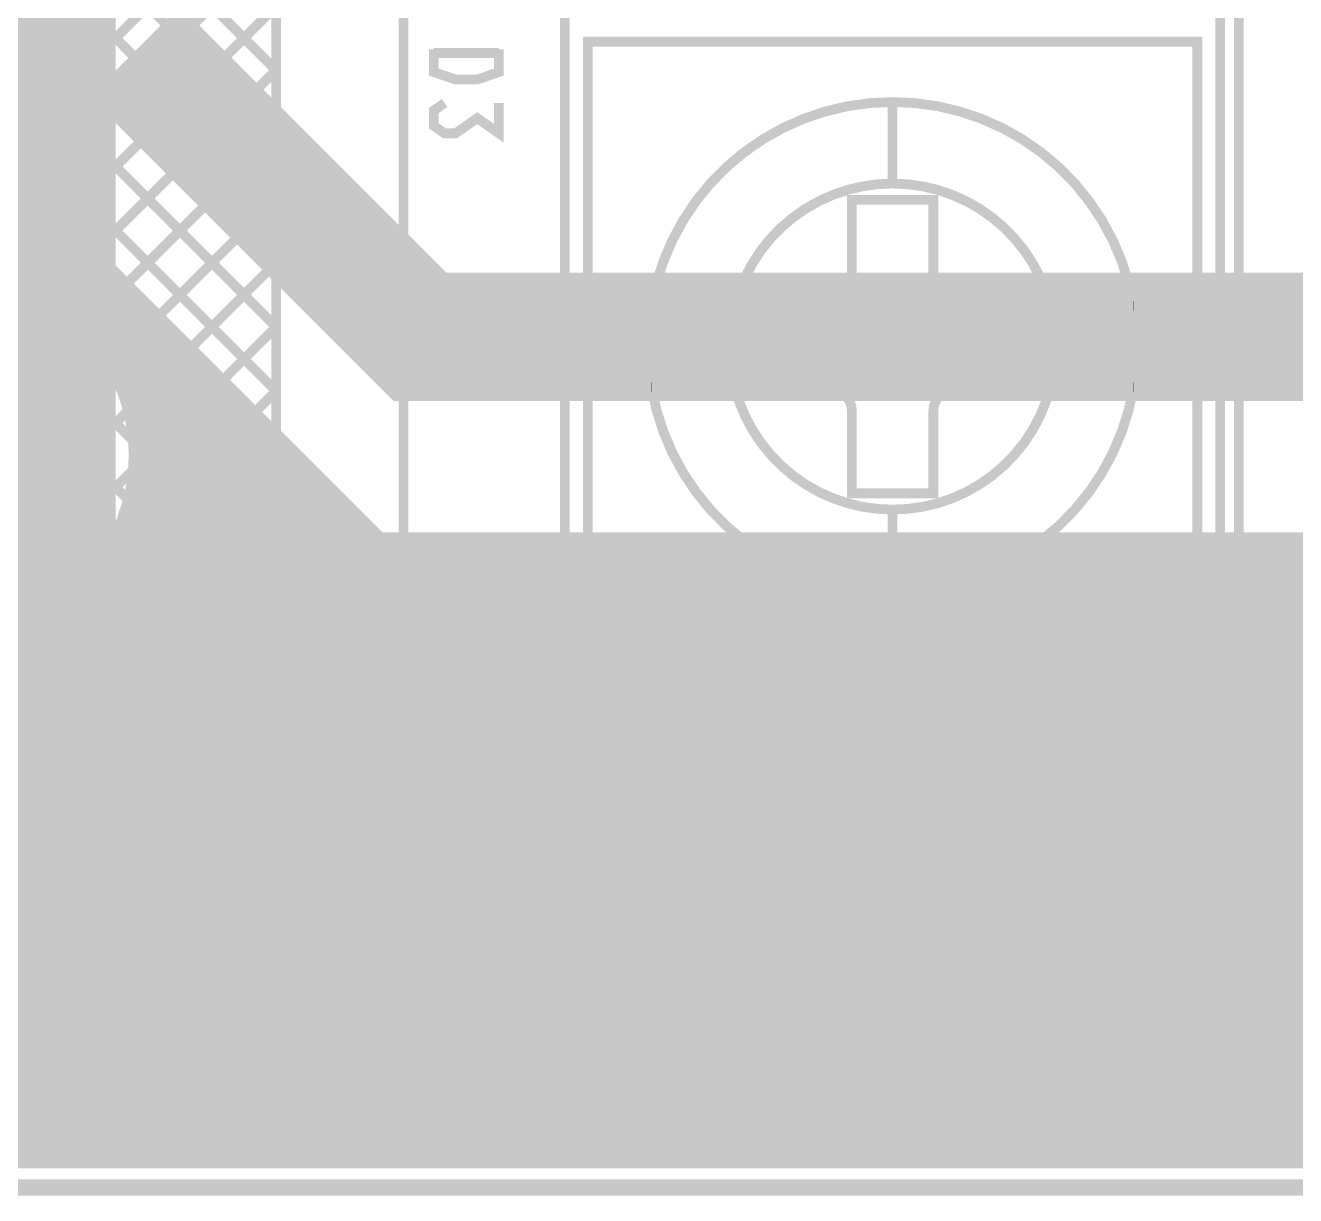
# Model space of a CAD drawing. Extents: x -20 to 155, y -92 to 168.
# Drawn here: x 19.51 to 39.3, y -5.13 to 13.11 of the extents above; entities that cross this region are included whole.
import ezdxf

# ---------------------------------------------------------------- set-up
doc = ezdxf.new("R2010")
doc.units = 0
doc.header["$MEASUREMENT"] = 0
doc.layers.get('0').update_dxf_attribs({"linetype": 'CONTINUOUS'})
for name, color, linetype in [('25-334-1_BOT', 7, 'CONTINUOUS'), ('25-334-1_DRD', 7, 'CONTINUOUS'), ('25-334-1_DRL', 2, 'CONTINUOUS'), ('25-334-1_IN1', 4, 'CONTINUOUS'), ('25-334-1_IN2', 3, 'CONTINUOUS'), ('25-334-1_SMB', 5, 'CONTINUOUS'), ('25-334-1_SMT', 10, 'CONTINUOUS'), ('25-334-1_SSB', 12, 'CONTINUOUS'), ('25-334-1_SST', 11, 'CONTINUOUS'), ('25-334-1_TOP', 13, 'CONTINUOUS'), ('THRUHOLE_TAP', 7, 'CONTINUOUS')]:
    doc.layers.add(name, color=color, linetype=linetype)

# ---------------------------------------------------------------- blocks, each defined once
blk = doc.blocks.new('ROUND_2')
at = {"const_width": 2.49936}
blk.add_lwpolyline([(-1.24968, 0, 1), (1.24968, 0, 1)], format="xyb", close=True, dxfattribs=at)
blk = doc.blocks.new('ROUND_15')
at = {"const_width": 3.50012}
blk.add_lwpolyline([(-1.75006, 0, 1), (1.75006, 0, 1)], format="xyb", close=True, dxfattribs=at)
blk = doc.blocks.new('ROUND_33')
at = {"const_width": 0.7493}
blk.add_lwpolyline([(-0.37465, 0, 1), (0.37465, 0, 1)], format="xyb", close=True, dxfattribs=at)
blk = doc.blocks.new('ROUND_32')
at = {"const_width": 0.35052}
blk.add_lwpolyline([(-0.17526, 0, 1), (0.17526, 0, 1)], format="xyb", close=True, dxfattribs=at)
blk = doc.blocks.new('ROUND_74')
at = {"const_width": 1.35001}
blk.add_lwpolyline([(-0.675004, 0, 1), (0.675004, 0, 1)], format="xyb", close=True, dxfattribs=at)
blk = doc.blocks.new('ROUND_77')
at = {"const_width": 2.00025}
blk.add_lwpolyline([(-1.000124, 0, 1), (1.000124, 0, 1)], format="xyb", close=True, dxfattribs=at)

msp = doc.modelspace()

# ---------------------------------------------------------------- linework, layer by layer
at = {"layer": '25-334-1_BOT', "const_width": 0.254}
for points in [[(134.747, 17.526), (70.104, 17.526), (69.088, 16.51), (69.088, 5.08), (23.749, 5.08)], [(12.065, 16.764), (23.749, 5.08)], [(19.3802, 9.4488), (19.3802, 9.07034)], [(19.4564, 9.3726), (-3.937, 9.3726)], [(19.6088, 9.2202), (19.6088, 8.97382)], [(19.685, 9.144), (19.14398, 9.144)], [(19.8374, 8.9916), (19.8374, 8.85698)], [(19.9136, 8.9154), (19.73072, 8.9154)], [(20.066, 8.763), (20.066, 8.70712)], [(20.1422, 8.6868), (20.09394, 8.6868)], [(20.7518, 8.0772), (20.7518, 8.00608)], [(20.828, 8.001), (20.75434, 8.001)], [(20.9804, 7.8486), (20.9804, 7.60222)], [(21.0566, 7.7724), (20.89404, 7.7724)], [(21.209, 7.62), (21.209, 6.858)], [(21.2852, 7.5438), (21.00834, 7.5438)], [(21.5138, 7.3152), (21.0947, 7.3152)], [(21.4376, 7.3914), (21.4376, -4.572)], [(21.7424, 7.0866), (21.16328, 7.0866)], [(21.6662, 7.1628), (21.6662, -4.572)], [(21.971, 6.858), (21.209, 6.858)], [(21.8948, 6.9342), (21.8948, -4.572)], [(22.1996, 6.6294), (21.2344, 6.6294)], [(22.1234, 6.7056), (22.1234, -4.572)], [(22.352, 6.477), (22.352, -4.572)], [(22.4282, 6.4008), (21.24456, 6.4008)], [(22.5806, 6.2484), (22.5806, -4.572)], [(22.6568, 6.1722), (21.2344, 6.1722)], [(22.8092, 6.0198), (22.8092, -4.572)], [(22.8854, 5.9436), (21.20646, 5.9436)], [(21.209, 5.96138), (21.209, -4.572)], [(23.114, 5.715), (21.1582, 5.715)], [(23.0378, 5.7912), (23.0378, -4.572)], [(23.3426, 5.4864), (21.08962, 5.4864)], [(23.2664, 5.5626), (23.2664, -4.572)], [(20.9804, 5.21716), (20.9804, -4.572)], [(23.5712, 5.2578), (20.99818, 5.2578)], [(23.495, 5.334), (23.495, -4.572)], [(100.28174, 5.0292), (20.88388, 5.0292)], [(23.7236, 5.1054), (23.7236, -4.572)], [(23.9522, 5.08), (23.9522, -4.572)], [(24.1808, 5.08), (24.1808, -4.572)], [(24.4094, 5.08), (24.4094, -4.572)], [(24.638, 5.08), (24.638, -4.572)], [(24.8666, 5.08), (24.8666, -4.572)], [(25.0952, 5.08), (25.0952, -4.572)], [(25.3238, 5.08), (25.3238, -4.572)], [(25.5524, 5.08), (25.5524, -4.572)], [(25.781, 5.08), (25.781, -4.572)], [(26.0096, 5.08), (26.0096, -4.572)], [(26.2382, 5.08), (26.2382, -4.572)], [(26.4668, 5.08), (26.4668, -4.572)], [(26.6954, 5.08), (26.6954, -4.572)], [(26.924, 5.08), (26.924, -4.572)], [(27.1526, 5.08), (27.1526, -4.572)], [(27.3812, 5.08), (27.3812, -4.572)], [(27.6098, 5.08), (27.6098, -4.572)], [(27.8384, 5.08), (27.8384, -4.572)], [(28.067, 5.08), (28.067, -4.572)], [(28.2956, 5.08), (28.2956, -4.572)], [(28.5242, 5.08), (28.5242, -4.572)], [(28.7528, 5.08), (28.7528, -4.572)], [(28.9814, 5.08), (28.9814, -4.572)], [(29.21, 5.08), (29.21, -4.572)], [(29.4386, 5.08), (29.4386, -4.572)], [(29.6672, 5.08), (29.6672, -4.572)], [(29.8958, 5.08), (29.8958, -4.572)], [(30.1244, 5.08), (30.1244, -4.572)], [(30.353, 5.08), (30.353, -4.572)], [(30.5816, 5.08), (30.5816, -4.572)], [(30.8102, 5.08), (30.8102, -4.572)], [(31.0388, 5.08), (31.0388, -4.572)], [(31.2674, 5.08), (31.2674, -4.572)], [(31.496, 5.08), (31.496, -4.572)], [(31.7246, 5.08), (31.7246, -4.572)], [(31.9532, 5.08), (31.9532, -4.572)], [(32.1818, 5.08), (32.1818, -4.572)], [(32.4104, 5.08), (32.4104, -4.572)], [(32.639, 5.08), (32.639, -4.572)], [(32.8676, 5.08), (32.8676, -4.572)], [(33.0962, 5.08), (33.0962, -4.572)], [(33.3248, 5.08), (33.3248, -4.572)], [(33.5534, 5.08), (33.5534, -4.572)], [(33.782, 5.08), (33.782, -4.572)], [(34.0106, 5.08), (34.0106, -4.572)], [(34.2392, 5.08), (34.2392, -4.572)], [(34.4678, 5.08), (34.4678, -4.572)], [(34.6964, 5.08), (34.6964, -4.572)], [(34.925, 5.08), (34.925, -4.572)], [(35.1536, 5.08), (35.1536, -4.572)], [(35.3822, 5.08), (35.3822, -4.572)], [(35.6108, 5.08), (35.6108, -4.572)], [(35.8394, 5.08), (35.8394, -4.572)], [(36.068, 5.08), (36.068, -4.572)], [(36.2966, 5.08), (36.2966, -4.572)], [(36.5252, 5.08), (36.5252, -4.572)], [(36.7538, 5.08), (36.7538, -4.572)], [(36.9824, 5.08), (36.9824, -4.572)], [(37.211, 5.08), (37.211, -4.572)], [(37.4396, 5.08), (37.4396, -4.572)], [(37.6682, 5.08), (37.6682, -4.572)], [(37.8968, 5.08), (37.8968, -4.572)], [(38.1254, 5.08), (38.1254, -4.572)], [(38.354, 5.08), (38.354, -4.572)], [(38.5826, 5.08), (38.5826, -4.572)], [(38.8112, 5.08), (38.8112, -4.572)], [(39.0398, 5.08), (39.0398, -4.572)], [(39.2684, 5.08), (39.2684, -4.572)], [(100.35032, 4.8006), (20.74164, 4.8006)], [(20.7518, 4.8133), (20.7518, -4.572)], [(20.5232, 4.5212), (20.5232, -4.572)], [(100.46716, 4.572), (20.56638, 4.572)], [(20.2946, 4.29514), (20.2946, -4.572)], [(100.65258, 4.3434), (20.34794, 4.3434)], [(20.066, 4.11226), (20.066, -4.572)], [(100.96246, 4.1148), (20.06854, 4.1148)], [(19.6088, 3.84556), (19.6088, -4.572)], [(135.89, 3.8862), (19.69262, 3.8862)], [(19.8374, 3.9624), (19.8374, -4.572)], [(135.89, 3.6576), (19.07032, 3.6576)], [(19.3802, 3.74904), (19.3802, -4.572)], [(135.89, 3.429), (2.05994, 3.429)], [(135.89, 3.2004), (2.4003, 3.2004)], [(135.89, 2.9718), (2.67716, 2.9718)], [(135.89, 2.7432), (2.91084, 2.7432)], [(135.89, 2.5146), (3.1115, 2.5146)], [(135.89, 2.286), (3.28168, 2.286)], [(135.89, 2.0574), (3.43154, 2.0574)], [(135.89, 1.8288), (3.55854, 1.8288)], [(135.89, 1.6002), (3.66522, 1.6002)], [(135.89, 1.3716), (3.75666, 1.3716)], [(135.89, 1.143), (3.83286, 1.143)], [(135.89, 0.9144), (3.89382, 0.9144)], [(135.89, 0.6858), (3.94208, 0.6858)], [(135.89, 0.4572), (3.9751, 0.4572)], [(135.89, 0.2286), (3.99288, 0.2286)], [(135.89, 0), (4.0005, 0)], [(135.89, -0.2286), (3.99288, -0.2286)], [(135.89, -0.4572), (3.9751, -0.4572)], [(135.89, -0.6858), (3.94208, -0.6858)], [(135.89, -0.9144), (3.89382, -0.9144)], [(135.89, -1.143), (3.83286, -1.143)], [(135.89, -1.3716), (3.75666, -1.3716)], [(135.89, -1.6002), (3.66522, -1.6002)], [(135.89, -1.8288), (3.55854, -1.8288)], [(135.89, -2.0574), (3.43154, -2.0574)], [(135.89, -2.286), (3.28168, -2.286)], [(135.89, -2.5146), (3.1115, -2.5146)], [(135.89, -2.7432), (2.91084, -2.7432)], [(135.89, -2.9718), (2.67716, -2.9718)], [(135.89, -3.2004), (2.4003, -3.2004)], [(135.89, -3.429), (2.05994, -3.429)], [(135.89, -3.6576), (1.62052, -3.6576)], [(135.89, -3.8862), (0.94996, -3.8862)], [(135.89, -4.1148), (-3.937, -4.1148)], [(135.89, -4.3434), (-3.937, -4.3434)], [(59.944, -4.572), (-3.937, -4.572)]]:
    msp.add_lwpolyline(points, dxfattribs=at)
for points in [[(21.24456, 6.41096, 0.4142136), (18.415, 9.24052)], [(18.415, 3.5814, 0.4142136), (21.24456, 6.41096)]]:
    msp.add_lwpolyline(points, format="xyb", dxfattribs=at)
at = {"layer": '25-334-1_DRD', "const_width": 0.254}
for points in [[(-14.9987, 168.00068), (-14.9987, -4.99872), (155.00096, -4.99872), (155.00096, 168.00068), (-14.9987, 168.00068)], [(22.606, 5.715), (22.225, 5.334)], [(23.114, 5.715), (22.606, 5.715)], [(23.495, 5.334), (23.114, 5.715)], [(22.225, 5.334), (22.225, 4.826)], [(23.495, 4.826), (23.495, 5.334)], [(22.225, 4.826), (22.606, 4.445)], [(23.114, 4.445), (23.495, 4.826)], [(22.606, 4.445), (23.114, 4.445)], [(20.066, 3.175), (19.685, 2.794)], [(20.574, 3.175), (20.066, 3.175)], [(20.955, 2.794), (20.574, 3.175)], [(22.606, 3.175), (22.225, 2.794)], [(23.114, 3.175), (22.606, 3.175)], [(23.495, 2.794), (23.114, 3.175)], [(25.146, 3.175), (24.765, 2.794)], [(25.654, 3.175), (25.146, 3.175)], [(26.035, 2.794), (25.654, 3.175)], [(27.686, 3.175), (27.305, 2.794)], [(28.194, 3.175), (27.686, 3.175)], [(28.575, 2.794), (28.194, 3.175)], [(37.846, 3.175), (37.465, 2.794)], [(38.354, 3.175), (37.846, 3.175)], [(38.735, 2.794), (38.354, 3.175)], [(33.02, 2.8702), (33.02, 0.3302)], [(19.685, 2.794), (19.685, 2.286)], [(20.955, 2.286), (20.955, 2.794)], [(22.225, 2.794), (22.225, 2.286)], [(23.495, 2.286), (23.495, 2.794)], [(24.765, 2.794), (24.765, 2.286)], [(26.035, 2.286), (26.035, 2.794)], [(27.305, 2.794), (27.305, 2.286)], [(28.575, 2.286), (28.575, 2.794)], [(37.465, 2.794), (37.465, 2.286)], [(38.735, 2.286), (38.735, 2.794)], [(19.685, 2.286), (20.066, 1.905)], [(20.574, 1.905), (20.955, 2.286)], [(22.225, 2.286), (22.606, 1.905)], [(23.114, 1.905), (23.495, 2.286)], [(24.765, 2.286), (25.146, 1.905)], [(25.654, 1.905), (26.035, 2.286)], [(27.305, 2.286), (27.686, 1.905)], [(28.194, 1.905), (28.575, 2.286)], [(37.465, 2.286), (37.846, 1.905)], [(38.354, 1.905), (38.735, 2.286)], [(20.066, 1.905), (20.574, 1.905)], [(22.606, 1.905), (23.114, 1.905)], [(25.146, 1.905), (25.654, 1.905)], [(27.686, 1.905), (28.194, 1.905)], [(37.846, 1.905), (38.354, 1.905)], [(34.29, 1.6002), (31.75, 1.6002)], [(20.066, 0.635), (19.685, 0.254)], [(20.574, 0.635), (20.066, 0.635)], [(20.955, 0.254), (20.574, 0.635)], [(22.606, 0.635), (22.225, 0.254)], [(23.114, 0.635), (22.606, 0.635)], [(23.495, 0.254), (23.114, 0.635)], [(25.146, 0.635), (24.765, 0.254)], [(25.654, 0.635), (25.146, 0.635)], [(26.035, 0.254), (25.654, 0.635)], [(27.686, 0.635), (27.305, 0.254)], [(28.194, 0.635), (27.686, 0.635)], [(28.575, 0.254), (28.194, 0.635)], [(37.846, 0.635), (37.465, 0.254)], [(38.354, 0.635), (37.846, 0.635)], [(38.735, 0.254), (38.354, 0.635)], [(19.685, 0.254), (19.685, -0.254)], [(20.955, -0.254), (20.955, 0.254)], [(22.225, 0.254), (22.225, -0.254)], [(23.495, -0.254), (23.495, 0.254)], [(24.765, 0.254), (24.765, -0.254)], [(26.035, -0.254), (26.035, 0.254)], [(27.305, 0.254), (27.305, -0.254)], [(28.575, -0.254), (28.575, 0.254)], [(37.465, 0.254), (37.465, -0.254)], [(38.735, -0.254), (38.735, 0.254)], [(19.685, -0.254), (20.066, -0.635)], [(20.574, -0.635), (20.955, -0.254)], [(22.225, -0.254), (22.606, -0.635)], [(23.114, -0.635), (23.495, -0.254)], [(24.765, -0.254), (25.146, -0.635)], [(25.654, -0.635), (26.035, -0.254)], [(27.305, -0.254), (27.686, -0.635)], [(28.194, -0.635), (28.575, -0.254)], [(37.465, -0.254), (37.846, -0.635)], [(38.354, -0.635), (38.735, -0.254)], [(20.066, -0.635), (20.574, -0.635)], [(22.606, -0.635), (23.114, -0.635)], [(25.146, -0.635), (25.654, -0.635)], [(27.686, -0.635), (28.194, -0.635)], [(37.846, -0.635), (38.354, -0.635)], [(20.066, -1.905), (19.685, -2.286)], [(20.574, -1.905), (20.066, -1.905)], [(20.955, -2.286), (20.574, -1.905)], [(22.606, -1.905), (22.225, -2.286)], [(23.114, -1.905), (22.606, -1.905)], [(23.495, -2.286), (23.114, -1.905)], [(25.146, -1.905), (24.765, -2.286)], [(25.654, -1.905), (25.146, -1.905)], [(26.035, -2.286), (25.654, -1.905)], [(27.686, -1.905), (27.305, -2.286)], [(28.194, -1.905), (27.686, -1.905)], [(28.575, -2.286), (28.194, -1.905)], [(30.861, -1.905), (30.48, -2.286)], [(31.369, -1.905), (30.861, -1.905)], [(31.75, -2.286), (31.369, -1.905)], [(35.306, -1.905), (34.925, -2.286)], [(35.814, -1.905), (35.306, -1.905)], [(36.195, -2.286), (35.814, -1.905)], [(37.846, -1.905), (37.465, -2.286)], [(38.354, -1.905), (37.846, -1.905)], [(38.735, -2.286), (38.354, -1.905)], [(19.685, -2.286), (19.685, -2.794)], [(20.955, -2.794), (20.955, -2.286)], [(22.225, -2.286), (22.225, -2.794)], [(23.495, -2.794), (23.495, -2.286)], [(24.765, -2.286), (24.765, -2.794)], [(26.035, -2.794), (26.035, -2.286)], [(27.305, -2.286), (27.305, -2.794)], [(28.575, -2.794), (28.575, -2.286)], [(30.48, -2.286), (30.48, -2.794)], [(31.75, -2.794), (31.75, -2.286)], [(34.925, -2.286), (34.925, -2.794)], [(36.195, -2.794), (36.195, -2.286)], [(37.465, -2.286), (37.465, -2.794)], [(38.735, -2.794), (38.735, -2.286)], [(19.685, -2.794), (20.066, -3.175)], [(20.574, -3.175), (20.955, -2.794)], [(22.225, -2.794), (22.606, -3.175)], [(23.114, -3.175), (23.495, -2.794)], [(24.765, -2.794), (25.146, -3.175)], [(25.654, -3.175), (26.035, -2.794)], [(27.305, -2.794), (27.686, -3.175)], [(28.194, -3.175), (28.575, -2.794)], [(30.48, -2.794), (30.861, -3.175)], [(31.369, -3.175), (31.75, -2.794)], [(34.925, -2.794), (35.306, -3.175)], [(35.814, -3.175), (36.195, -2.794)], [(37.465, -2.794), (37.846, -3.175)], [(38.354, -3.175), (38.735, -2.794)], [(20.066, -3.175), (20.574, -3.175)], [(22.606, -3.175), (23.114, -3.175)], [(25.146, -3.175), (25.654, -3.175)], [(27.686, -3.175), (28.194, -3.175)], [(30.861, -3.175), (31.369, -3.175)], [(35.306, -3.175), (35.814, -3.175)], [(37.846, -3.175), (38.354, -3.175)]]:
    msp.add_lwpolyline(points, dxfattribs=at)
at = {"layer": '25-334-1_DRL'}
for points, const_width in [([(-14.9987, 168.00068), (-14.9987, -4.99872), (155.00096, -4.99872), (155.00096, 168.00068), (-14.9987, 168.00068)], 0.254), ([(53.34, 8.255), (25.654, 8.255), (21.209, 12.7)], 1.99898)]:
    msp.add_lwpolyline(points, dxfattribs=dict(at, const_width=const_width))
at = {"layer": '25-334-1_IN1', "const_width": 0.254}
for points in [[(2.413, 63.5), (2.413, 27.559), (25.019, 4.953)], [(19.4056, 10.5664), (19.4056, 9.06018)], [(19.4564, 10.5156), (-3.683, 10.5156)], [(19.685, 10.287), (-3.683, 10.287)], [(19.6342, 10.3378), (19.6342, 8.96366)], [(19.9136, 10.0584), (-3.683, 10.0584)], [(19.8628, 10.1092), (19.8628, 8.84174)], [(20.1422, 9.8298), (-3.683, 9.8298)], [(20.0914, 9.8806), (20.0914, 8.68934)], [(20.3708, 9.6012), (-3.683, 9.6012)], [(20.32, 9.652), (20.32, 8.50138)], [(20.5486, 9.4234), (20.5486, 8.2677)], [(20.5994, 9.3726), (-3.683, 9.3726)], [(20.7772, 9.1948), (20.7772, 7.96798)], [(20.828, 9.144), (19.14398, 9.144)], [(21.0566, 8.9154), (19.73072, 8.9154)], [(21.0058, 8.9662), (21.0058, 7.54634)], [(21.2852, 8.6868), (20.09394, 8.6868)], [(21.2344, 8.7376), (21.2344, 6.64972)], [(21.5138, 8.4582), (20.36572, 8.4582)], [(21.463, 8.509), (21.463, -4.572)], [(21.7424, 8.2296), (20.58162, 8.2296)], [(21.6916, 8.2804), (21.6916, -4.572)], [(21.971, 8.001), (20.75434, 8.001)], [(21.9202, 8.0518), (21.9202, -4.572)], [(22.1488, 7.8232), (22.1488, -4.572)], [(22.1996, 7.7724), (20.89404, 7.7724)], [(22.3774, 7.5946), (22.3774, -4.572)], [(22.4282, 7.5438), (21.00834, 7.5438)], [(22.6568, 7.3152), (21.0947, 7.3152)], [(22.606, 7.366), (22.606, -4.572)], [(22.8854, 7.0866), (21.16328, 7.0866)], [(22.8346, 7.1374), (22.8346, -4.572)], [(23.114, 6.858), (21.209, 6.858)], [(23.0632, 6.9088), (23.0632, -4.572)], [(23.3426, 6.6294), (21.2344, 6.6294)], [(23.2918, 6.6802), (23.2918, -4.572)], [(23.5204, 6.4516), (23.5204, -4.572)], [(23.5712, 6.4008), (21.24456, 6.4008)], [(23.749, 6.223), (23.749, -4.572)], [(23.7998, 6.1722), (21.2344, 6.1722)], [(21.2344, 6.16966), (21.2344, -4.572)], [(24.0284, 5.9436), (21.20646, 5.9436)], [(23.9776, 5.9944), (23.9776, -4.572)], [(24.257, 5.715), (21.1582, 5.715)], [(24.2062, 5.7658), (24.2062, -4.572)], [(24.4856, 5.4864), (21.08962, 5.4864)], [(24.4348, 5.5372), (24.4348, -4.572)], [(24.7142, 5.2578), (20.99818, 5.2578)], [(21.0058, 5.27304), (21.0058, -4.572)], [(24.6634, 5.3086), (24.6634, -4.572)], [(24.9428, 5.0292), (20.88388, 5.0292)], [(24.892, 5.08), (24.892, -4.572)], [(69.215, 5.08), (25.019, 4.953)], [(20.7772, 4.8514), (20.7772, -4.572)], [(25.1206, 4.953), (25.1206, -4.572)], [(25.3492, 4.953), (25.3492, -4.572)], [(25.5778, 4.953), (25.5778, -4.572)], [(25.8064, 4.95554), (25.8064, -4.572)], [(26.035, 4.95554), (26.035, -4.572)], [(26.2636, 4.95554), (26.2636, -4.572)], [(26.4922, 4.95808), (26.4922, -4.572)], [(26.7208, 4.95808), (26.7208, -4.572)], [(26.9494, 4.95808), (26.9494, -4.572)], [(27.178, 4.95808), (27.178, -4.572)], [(27.4066, 4.96062), (27.4066, -4.572)], [(27.6352, 4.96062), (27.6352, -4.572)], [(27.8638, 4.96062), (27.8638, -4.572)], [(28.0924, 4.96062), (28.0924, -4.572)], [(28.321, 4.96316), (28.321, -4.572)], [(28.5496, 4.96316), (28.5496, -4.572)], [(28.7782, 4.96316), (28.7782, -4.572)], [(29.0068, 4.96316), (29.0068, -4.572)], [(29.2354, 4.9657), (29.2354, -4.572)], [(29.464, 4.9657), (29.464, -4.572)], [(29.6926, 4.9657), (29.6926, -4.572)], [(29.9212, 4.9657), (29.9212, -4.572)], [(30.1498, 4.96824), (30.1498, -4.572)], [(30.3784, 4.96824), (30.3784, -4.572)], [(30.607, 4.96824), (30.607, -4.572)], [(30.8356, 4.96824), (30.8356, -4.572)], [(31.0642, 4.97078), (31.0642, -4.572)], [(31.2928, 4.97078), (31.2928, -4.572)], [(31.5214, 4.97078), (31.5214, -4.572)], [(31.75, 4.97078), (31.75, -4.572)], [(31.9786, 4.97332), (31.9786, -4.572)], [(32.2072, 4.97332), (32.2072, -4.572)], [(32.4358, 4.97332), (32.4358, -4.572)], [(32.6644, 4.97332), (32.6644, -4.572)], [(32.893, 4.97586), (32.893, -4.572)], [(33.1216, 4.97586), (33.1216, -4.572)], [(33.3502, 4.97586), (33.3502, -4.572)], [(33.5788, 4.9784), (33.5788, -4.572)], [(33.8074, 4.9784), (33.8074, -4.572)], [(34.036, 4.9784), (34.036, -4.572)], [(34.2646, 4.9784), (34.2646, -4.572)], [(34.4932, 4.98094), (34.4932, -4.572)], [(34.7218, 4.98094), (34.7218, -4.572)], [(34.9504, 4.98094), (34.9504, -4.572)], [(35.179, 4.98094), (35.179, -4.572)], [(35.4076, 4.98348), (35.4076, -4.572)], [(35.6362, 4.98348), (35.6362, -4.572)], [(35.8648, 4.98348), (35.8648, -4.572)], [(36.0934, 4.98348), (36.0934, -4.572)], [(36.322, 4.98602), (36.322, -4.572)], [(36.5506, 4.98602), (36.5506, -4.572)], [(36.7792, 4.98602), (36.7792, -4.572)], [(37.0078, 4.98602), (37.0078, -4.572)], [(37.2364, 4.98856), (37.2364, -4.572)], [(37.465, 4.98856), (37.465, -4.572)], [(37.6936, 4.98856), (37.6936, -4.572)], [(37.9222, 4.98856), (37.9222, -4.572)], [(38.1508, 4.9911), (38.1508, -4.572)], [(38.3794, 4.9911), (38.3794, -4.572)], [(38.608, 4.9911), (38.608, -4.572)], [(38.8366, 4.9911), (38.8366, -4.572)], [(39.0652, 4.99364), (39.0652, -4.572)], [(39.2938, 4.99364), (39.2938, -4.572)], [(100.35032, 4.8006), (20.74164, 4.8006)], [(20.5486, 4.55168), (20.5486, -4.572)], [(100.46716, 4.572), (20.56638, 4.572)], [(20.32, 4.318), (20.32, -4.572)], [(100.65258, 4.3434), (20.34794, 4.3434)], [(100.96246, 4.1148), (20.06854, 4.1148)], [(20.0914, 4.13004), (20.0914, -4.572)], [(19.6342, 3.85572), (19.6342, -4.572)], [(135.89, 3.8862), (19.69262, 3.8862)], [(19.8628, 3.97764), (19.8628, -4.572)], [(135.89, 3.6576), (19.07032, 3.6576)], [(19.4056, 3.7592), (19.4056, -4.572)], [(135.89, 3.429), (-3.683, 3.429)], [(135.89, 3.2004), (-3.683, 3.2004)], [(135.89, 2.9718), (-3.683, 2.9718)], [(135.89, 2.7432), (-3.683, 2.7432)], [(135.89, 2.5146), (-3.683, 2.5146)], [(135.89, 2.286), (-3.683, 2.286)], [(135.89, 2.0574), (0.30226, 2.0574)], [(135.89, 1.8288), (0.98806, 1.8288)], [(135.89, 1.6002), (1.32842, 1.6002)], [(135.89, 1.3716), (1.5621, 1.3716)], [(135.89, 1.143), (1.73736, 1.143)], [(135.89, 0.9144), (1.8669, 0.9144)], [(135.89, 0.6858), (1.96342, 0.6858)], [(135.89, 0.4572), (2.02692, 0.4572)], [(135.89, 0.2286), (2.06756, 0.2286)], [(135.89, 0), (2.08026, 0)], [(135.89, -0.2286), (2.06756, -0.2286)], [(135.89, -0.4572), (2.02692, -0.4572)], [(135.89, -0.6858), (1.96342, -0.6858)], [(135.89, -0.9144), (1.8669, -0.9144)], [(135.89, -1.143), (1.73736, -1.143)], [(135.89, -1.3716), (1.5621, -1.3716)], [(135.89, -1.6002), (1.32842, -1.6002)], [(135.89, -1.8288), (0.98806, -1.8288)], [(135.89, -2.0574), (0.30226, -2.0574)], [(135.89, -2.286), (-3.683, -2.286)], [(135.89, -2.5146), (-3.683, -2.5146)], [(59.817, -2.54), (59.817, -4.572), (-3.683, -4.572)], [(135.89, -2.7432), (-3.683, -2.7432)], [(135.89, -2.9718), (-3.683, -2.9718)], [(135.89, -3.2004), (-3.683, -3.2004)], [(135.89, -3.429), (-3.683, -3.429)], [(135.89, -3.6576), (-3.683, -3.6576)], [(135.89, -3.8862), (-3.683, -3.8862)], [(135.89, -4.1148), (-3.683, -4.1148)], [(135.89, -4.3434), (-3.683, -4.3434)]]:
    msp.add_lwpolyline(points, dxfattribs=at)
for points in [[(21.24456, 6.41096, 0.4142136), (18.415, 9.24052)], [(18.415, 3.5814, 0.4142136), (21.24456, 6.41096)]]:
    msp.add_lwpolyline(points, format="xyb", dxfattribs=at)
at = {"layer": '25-334-1_IN2', "const_width": 0.254}
for points in [[(2.54, 26.289), (23.749, 5.08)], [(135.89, 17.399), (69.977, 17.399), (69.088, 16.51), (69.088, 5.08), (23.749, 5.08)], [(19.4564, 9.3726), (-3.81, 9.3726)], [(19.5072, 9.3218), (19.5072, 9.01954)], [(19.685, 9.144), (19.14398, 9.144)], [(19.7358, 9.0932), (19.7358, 8.91286)], [(19.9136, 8.9154), (19.73072, 8.9154)], [(19.9644, 8.8646), (19.9644, 8.77824)], [(20.1422, 8.6868), (20.09394, 8.6868)], [(20.193, 8.636), (20.193, 8.6106)], [(20.6502, 8.1788), (20.6502, 8.14578)], [(20.828, 8.001), (20.75434, 8.001)], [(20.8788, 7.9502), (20.8788, 7.80034)], [(21.0566, 7.7724), (20.89404, 7.7724)], [(21.1074, 7.7216), (21.1074, 7.27964)], [(21.2852, 7.5438), (21.00834, 7.5438)], [(21.336, 7.493), (21.336, -4.572)], [(21.5138, 7.3152), (21.0947, 7.3152)], [(21.5646, 7.2644), (21.5646, -4.572)], [(21.7424, 7.0866), (21.16328, 7.0866)], [(21.7932, 7.0358), (21.7932, -4.572)], [(21.971, 6.858), (21.209, 6.858)], [(22.0218, 6.8072), (22.0218, -4.572)], [(22.1996, 6.6294), (21.2344, 6.6294)], [(22.2504, 6.5786), (22.2504, -4.572)], [(22.4282, 6.4008), (21.24456, 6.4008)], [(22.479, 6.35), (22.479, -4.572)], [(22.6568, 6.1722), (21.2344, 6.1722)], [(22.7076, 6.1214), (22.7076, -4.572)], [(22.8854, 5.9436), (21.20646, 5.9436)], [(22.9362, 5.8928), (22.9362, -4.572)], [(23.114, 5.715), (21.1582, 5.715)], [(23.1648, 5.6642), (23.1648, -4.572)], [(23.3426, 5.4864), (21.08962, 5.4864)], [(21.1074, 5.53974), (21.1074, -4.572)], [(23.3934, 5.4356), (23.3934, -4.572)], [(23.5712, 5.2578), (20.99818, 5.2578)], [(100.28174, 5.0292), (20.88388, 5.0292)], [(23.622, 5.207), (23.622, -4.572)], [(23.8506, 5.08), (23.8506, -4.572)], [(24.0792, 5.08), (24.0792, -4.572)], [(24.3078, 5.08), (24.3078, -4.572)], [(24.5364, 5.08), (24.5364, -4.572)], [(24.765, 5.08), (24.765, -4.572)], [(24.9936, 5.08), (24.9936, -4.572)], [(25.2222, 5.08), (25.2222, -4.572)], [(25.4508, 5.08), (25.4508, -4.572)], [(25.6794, 5.08), (25.6794, -4.572)], [(25.908, 5.08), (25.908, -4.572)], [(26.1366, 5.08), (26.1366, -4.572)], [(26.3652, 5.08), (26.3652, -4.572)], [(26.5938, 5.08), (26.5938, -4.572)], [(26.8224, 5.08), (26.8224, -4.572)], [(27.051, 5.08), (27.051, -4.572)], [(27.2796, 5.08), (27.2796, -4.572)], [(27.5082, 5.08), (27.5082, -4.572)], [(27.7368, 5.08), (27.7368, -4.572)], [(27.9654, 5.08), (27.9654, -4.572)], [(28.194, 5.08), (28.194, -4.572)], [(28.4226, 5.08), (28.4226, -4.572)], [(28.6512, 5.08), (28.6512, -4.572)], [(28.8798, 5.08), (28.8798, -4.572)], [(29.1084, 5.08), (29.1084, -4.572)], [(29.337, 5.08), (29.337, -4.572)], [(29.5656, 5.08), (29.5656, -4.572)], [(29.7942, 5.08), (29.7942, -4.572)], [(30.0228, 5.08), (30.0228, -4.572)], [(30.2514, 5.08), (30.2514, -4.572)], [(30.48, 5.08), (30.48, -4.572)], [(30.7086, 5.08), (30.7086, -4.572)], [(30.9372, 5.08), (30.9372, -4.572)], [(31.1658, 5.08), (31.1658, -4.572)], [(31.3944, 5.08), (31.3944, -4.572)], [(31.623, 5.08), (31.623, -4.572)], [(31.8516, 5.08), (31.8516, -4.572)], [(32.0802, 5.08), (32.0802, -4.572)], [(32.3088, 5.08), (32.3088, -4.572)], [(32.5374, 5.08), (32.5374, -4.572)], [(32.766, 5.08), (32.766, -4.572)], [(32.9946, 5.08), (32.9946, -4.572)], [(33.2232, 5.08), (33.2232, -4.572)], [(33.4518, 5.08), (33.4518, -4.572)], [(33.6804, 5.08), (33.6804, -4.572)], [(33.909, 5.08), (33.909, -4.572)], [(34.1376, 5.08), (34.1376, -4.572)], [(34.3662, 5.08), (34.3662, -4.572)], [(34.5948, 5.08), (34.5948, -4.572)], [(34.8234, 5.08), (34.8234, -4.572)], [(35.052, 5.08), (35.052, -4.572)], [(35.2806, 5.08), (35.2806, -4.572)], [(35.5092, 5.08), (35.5092, -4.572)], [(35.7378, 5.08), (35.7378, -4.572)], [(35.9664, 5.08), (35.9664, -4.572)], [(36.195, 5.08), (36.195, -4.572)], [(36.4236, 5.08), (36.4236, -4.572)], [(36.6522, 5.08), (36.6522, -4.572)], [(36.8808, 5.08), (36.8808, -4.572)], [(37.1094, 5.08), (37.1094, -4.572)], [(37.338, 5.08), (37.338, -4.572)], [(37.5666, 5.08), (37.5666, -4.572)], [(37.7952, 5.08), (37.7952, -4.572)], [(38.0238, 5.08), (38.0238, -4.572)], [(38.2524, 5.08), (38.2524, -4.572)], [(38.481, 5.08), (38.481, -4.572)], [(38.7096, 5.08), (38.7096, -4.572)], [(38.9382, 5.08), (38.9382, -4.572)], [(39.1668, 5.08), (39.1668, -4.572)], [(39.3954, 5.08), (39.3954, -4.572)], [(20.8788, 5.01904), (20.8788, -4.572)], [(20.6502, 4.6736), (20.6502, -4.572)], [(100.35032, 4.8006), (20.74164, 4.8006)], [(100.46716, 4.572), (20.56638, 4.572)], [(100.65258, 4.3434), (20.34794, 4.3434)], [(20.4216, 4.41452), (20.4216, -4.572)], [(19.9644, 4.04114), (19.9644, -4.572)], [(100.96246, 4.1148), (20.06854, 4.1148)], [(20.193, 4.20878), (20.193, -4.572)], [(135.89, 3.8862), (19.69262, 3.8862)], [(19.7358, 3.90652), (19.7358, -4.572)], [(135.89, 3.6576), (19.07032, 3.6576)], [(19.5072, 3.79984), (19.5072, -4.572)], [(135.89, 3.429), (-3.81, 3.429)], [(135.89, 3.2004), (-3.81, 3.2004)], [(135.89, 2.9718), (-3.81, 2.9718)], [(135.89, 2.7432), (-3.81, 2.7432)], [(135.89, 2.5146), (-3.81, 2.5146)], [(135.89, 2.286), (-3.81, 2.286)], [(135.89, 2.0574), (0.30226, 2.0574)], [(135.89, 1.8288), (0.98806, 1.8288)], [(135.89, 1.6002), (1.32842, 1.6002)], [(135.89, 1.3716), (1.5621, 1.3716)], [(135.89, 1.143), (1.73736, 1.143)], [(135.89, 0.9144), (1.8669, 0.9144)], [(135.89, 0.6858), (1.96342, 0.6858)], [(135.89, 0.4572), (2.02692, 0.4572)], [(135.89, 0.2286), (2.06756, 0.2286)], [(135.89, 0), (2.08026, 0)], [(135.89, -0.2286), (2.06756, -0.2286)], [(135.89, -0.4572), (2.02692, -0.4572)], [(135.89, -0.6858), (1.96342, -0.6858)], [(135.89, -0.9144), (1.8669, -0.9144)], [(135.89, -1.143), (1.73736, -1.143)], [(135.89, -1.3716), (1.5621, -1.3716)], [(135.89, -1.6002), (1.32842, -1.6002)], [(135.89, -1.8288), (0.98806, -1.8288)], [(135.89, -2.0574), (0.30226, -2.0574)], [(135.89, -2.286), (-3.81, -2.286)], [(135.89, -2.5146), (-3.81, -2.5146)], [(135.89, -2.7432), (-3.81, -2.7432)], [(135.89, -2.9718), (-3.81, -2.9718)], [(135.89, -3.2004), (-3.81, -3.2004)], [(135.89, -3.429), (-3.81, -3.429)], [(135.89, -3.6576), (-3.81, -3.6576)], [(135.89, -3.8862), (-3.81, -3.8862)], [(135.89, -4.1148), (-3.81, -4.1148)], [(135.89, -4.3434), (-3.81, -4.3434)], [(135.89, -4.572), (-3.81, -4.572)]]:
    msp.add_lwpolyline(points, dxfattribs=at)
for points in [[(21.24456, 6.41096, 0.4142136), (18.415, 9.24052)], [(18.415, 3.5814, 0.4142136), (21.24456, 6.41096)]]:
    msp.add_lwpolyline(points, format="xyb", dxfattribs=at)
at = {"layer": '25-334-1_SMB', "const_width": 4.99872}
msp.add_lwpolyline([(-1.397, 12.065), (5.207, 12.065), (15.875, 1.397), (18.796, -1.397), (18.542, -1.651), (128.524, -1.651), (128.524, 11.176)], dxfattribs=at)
at = {"layer": '25-334-1_SMT', "const_width": 4.99872}
for points in [[(132.207, -1.651), (10.033, -1.651), (-0.508, 8.89), (-0.508, 153.67), (9.398, 163.576), (126.365, 163.576), (126.365, 151.384)], [(18.415, 163.703), (18.415, -1.651)]]:
    msp.add_lwpolyline(points, dxfattribs=at)
at = {"layer": '25-334-1_SSB', "const_width": 0.1524}
for points in [[(25.4, -0.9398), (27.9146, -0.9398), (27.9146, -3.9878), (25.4, -3.9878), (25.4, -0.9398), (25.4, 17.6022), (53.34, 17.6022), (53.34, -0.9398), (50.8254, -0.9398), (50.8254, -3.9878), (53.34, -3.9878), (53.34, -0.9398)], [(27.9146, -0.9398), (27.9146, 15.5702), (38.1254, 15.5702), (38.1254, -0.9398)], [(50.8254, -0.9398), (50.8254, 15.5702), (40.6146, 15.5702), (40.6146, -0.9398), (38.1254, -0.9398), (38.1254, -3.9878), (40.6146, -3.9878), (40.6146, -0.9398)], [(37.7698, 3.3528), (37.7698, 12.8524), (28.2702, 12.8524), (28.2702, 3.3528), (37.7698, 3.3528)], [(33.02, 11.9126), (33.02, 10.6426)], [(32.385, 9.1186), (32.385, 10.3886), (33.655, 10.3886), (33.655, 9.1186)], [(29.26588, 8.7376), (30.56128, 8.7376), (32.004, 8.7376)], [(30.734, 8.7376), (30.734, 7.4676)], [(36.77412, 8.7376), (35.47872, 8.7376), (34.036, 8.7376)], [(35.306, 7.4676), (35.306, 8.7376)], [(36.77412, 8.7376), (36.77666, 8.7376)], [(29.26588, 7.4676), (29.26334, 7.4676)], [(29.26588, 7.4676), (30.56128, 7.4676), (32.004, 7.4676)], [(36.77412, 7.4676), (35.47872, 7.4676), (34.036, 7.4676)], [(36.77666, 7.4676), (36.77412, 7.4676)], [(33.655, 7.0866), (33.655, 5.8166), (32.385, 5.8166), (32.385, 7.0866)], [(33.02, 4.2926), (33.02, 5.5626)], [(27.9146, -1.9558), (38.1254, -1.9558)]]:
    msp.add_lwpolyline(points, dxfattribs=at)
for points in [[(33.02, 11.9126, 0.3659768), (29.26334, 8.7376)], [(36.77666, 8.7376, 0.3659767), (33.02, 11.9126)], [(33.02, 10.6426, 0.3419817), (30.56128, 8.7376)], [(35.47872, 8.7376, 0.3419815), (33.02, 10.6426)], [(32.004, 8.7376, 0.4142136), (32.385, 9.1186)], [(33.655, 9.1186, 0.4142136), (34.036, 8.7376)], [(29.26588, 8.7376, 0.0419149), (29.21256, 8.1026)], [(36.82746, 8.1026, 0.0419149), (36.77413, 8.7376)], [(29.21254, 8.1026, 0.041915), (29.26586, 7.4676)], [(36.77412, 7.4676, 0.0419149), (36.82744, 8.1026)], [(29.26334, 7.4676, 0.3659767), (33.02, 4.2926)], [(30.56128, 7.4676, 0.3419815), (33.02, 5.5626)], [(32.385, 7.0866, 0.4142136), (32.004, 7.4676)], [(33.02, 4.2926, 0.3659768), (36.77666, 7.4676)], [(33.02, 5.5626, 0.3419817), (35.47872, 7.4676)], [(34.036, 7.4676, 0.4142136), (33.655, 7.0866)]]:
    msp.add_lwpolyline(points, format="xyb", dxfattribs=at)
at = {"layer": '25-334-1_SST', "const_width": 0.1524}
for points in [[(-1.58496, 4.40944), (38.41496, 4.40944), (38.41496, 79.41056), (-1.58496, 79.41056), (-1.58496, 4.40944)], [(23.41372, 79.41056), (23.41372, 4.40944), (13.41374, 4.40944)], [(13.41374, 22.40788), (23.41372, 12.4079)], [(13.41374, 21.40712), (23.41372, 11.40714)], [(13.41374, 20.4089), (23.41372, 10.40892)], [(13.41374, 19.40814), (23.41372, 9.40816)], [(13.41374, 18.40738), (23.41372, 8.4074)], [(13.41374, 17.40916), (23.41372, 7.40918)], [(13.41374, 16.4084), (23.41372, 6.40842)], [(23.41372, 16.4084), (13.41374, 6.40842)], [(23.41372, 15.41018), (13.41374, 5.4102)], [(13.41374, 15.40764), (23.41372, 5.40766)], [(23.41372, 14.40942), (13.41374, 4.40944)], [(13.41374, 14.40942), (23.41372, 4.40944)], [(13.41374, 13.40866), (22.41296, 4.40944)], [(23.41372, 13.40866), (14.4145, 4.40944)], [(25.8699, 12.73556), (25.8699, 12.37996), (26.21026, 12.26312), (26.54808, 12.26312), (26.8859, 12.37996), (26.8859, 12.73556)], [(25.8699, 12.67714), (26.8859, 12.67714)], [(13.41374, 12.4079), (21.41474, 4.40944)], [(23.41372, 12.41044), (15.41526, 4.40944)], [(26.04008, 11.89736), (25.8699, 11.78052), (25.8699, 11.54176), (26.04008, 11.42492), (26.21026, 11.42492), (26.54808, 11.66114), (26.8859, 11.42492), (26.8859, 11.89736)], [(13.41374, 11.40968), (20.41398, 4.40944)], [(23.41372, 11.40968), (16.41348, 4.40944)], [(23.41372, 10.40892), (17.41424, 4.40944)], [(23.41372, 9.4107), (18.415, 4.40944)], [(23.41372, 8.40994), (19.41322, 4.40944)], [(23.41372, 7.40918), (20.41398, 4.40944)], [(23.41372, 6.41096), (21.41474, 4.40944)], [(23.41372, 5.4102), (22.41296, 4.40944)]]:
    msp.add_lwpolyline(points, dxfattribs=at)
at = {"layer": '25-334-1_TOP', "const_width": 0.254}
for points in [[(24.13, 56.642), (22.352, 56.642), (17.653, 51.943), (17.653, 12.446), (24.511, 5.588)], [(135.89, 17.526), (135.89, -4.572), (-3.81, -4.572)], [(19.5072, 10.5918), (19.5072, 9.01954)], [(19.5834, 10.5156), (-3.81, 10.5156)], [(19.812, 10.287), (-3.81, 10.287)], [(19.7358, 10.3632), (19.7358, 8.91286)], [(20.0406, 10.0584), (-3.81, 10.0584)], [(19.9644, 10.1346), (19.9644, 8.77824)], [(20.2692, 9.8298), (-3.81, 9.8298)], [(20.193, 9.906), (20.193, 8.6106)], [(20.4978, 9.6012), (-3.81, 9.6012)], [(20.4216, 9.6774), (20.4216, 8.40486)], [(20.6502, 9.4488), (20.6502, 8.14578)], [(20.7264, 9.3726), (-3.81, 9.3726)], [(20.8788, 9.2202), (20.8788, 7.80034)], [(20.955, 9.144), (19.14398, 9.144)], [(21.1074, 8.9916), (21.1074, 7.27964)], [(21.1836, 8.9154), (19.73072, 8.9154)], [(21.4122, 8.6868), (20.09394, 8.6868)], [(21.336, 8.763), (21.336, -4.572)], [(21.6408, 8.4582), (20.36572, 8.4582)], [(21.5646, 8.5344), (21.5646, -4.572)], [(21.8694, 8.2296), (20.58162, 8.2296)], [(21.7932, 8.3058), (21.7932, -4.572)], [(22.098, 8.001), (20.75434, 8.001)], [(22.0218, 8.0772), (22.0218, -4.572)], [(22.2504, 7.8486), (22.2504, -4.572)], [(22.3266, 7.7724), (20.89404, 7.7724)], [(22.479, 7.62), (22.479, -4.572)], [(22.5552, 7.5438), (21.00834, 7.5438)], [(22.7838, 7.3152), (21.0947, 7.3152)], [(22.7076, 7.3914), (22.7076, -4.572)], [(23.0124, 7.0866), (21.16328, 7.0866)], [(22.9362, 7.1628), (22.9362, -4.572)], [(23.241, 6.858), (21.209, 6.858)], [(23.1648, 6.9342), (23.1648, -4.572)], [(23.4696, 6.6294), (21.2344, 6.6294)], [(23.3934, 6.7056), (23.3934, -4.572)], [(23.622, 6.477), (23.622, -4.572)], [(23.6982, 6.4008), (21.24456, 6.4008)], [(23.8506, 6.2484), (23.8506, -4.572)], [(23.9268, 6.1722), (21.2344, 6.1722)], [(24.0792, 6.0198), (24.0792, -4.572)], [(24.1554, 5.9436), (21.20646, 5.9436)], [(24.384, 5.715), (21.1582, 5.715)], [(24.3078, 5.7912), (24.3078, -4.572)], [(24.6126, 5.4864), (21.08962, 5.4864)], [(21.1074, 5.53974), (21.1074, -4.572)], [(24.511, 5.588), (25.019, 5.08)], [(24.5364, 5.5626), (24.5364, -4.572)], [(24.8412, 5.2578), (20.99818, 5.2578)], [(24.765, 5.334), (24.765, -4.572)], [(100.28174, 5.0292), (20.88388, 5.0292)], [(24.9936, 5.1054), (24.9936, -4.572)], [(69.088, 5.08), (25.019, 5.08)], [(25.2222, 5.08), (25.2222, -4.572)], [(25.4508, 5.08), (25.4508, -4.572)], [(25.6794, 5.08), (25.6794, -4.572)], [(25.908, 5.08), (25.908, -4.572)], [(26.1366, 5.08), (26.1366, -4.572)], [(26.3652, 5.08), (26.3652, -4.572)], [(26.5938, 5.08), (26.5938, -4.572)], [(26.8224, 5.08), (26.8224, -4.572)], [(27.051, 5.08), (27.051, -4.572)], [(27.2796, 5.08), (27.2796, -4.572)], [(27.5082, 5.08), (27.5082, -4.572)], [(27.7368, 5.08), (27.7368, -4.572)], [(27.9654, 5.08), (27.9654, -4.572)], [(28.194, 5.08), (28.194, -4.572)], [(28.4226, 5.08), (28.4226, -4.572)], [(28.6512, 5.08), (28.6512, -4.572)], [(28.8798, 5.08), (28.8798, -4.572)], [(29.1084, 5.08), (29.1084, -4.572)], [(29.337, 5.08), (29.337, -4.572)], [(29.5656, 5.08), (29.5656, -4.572)], [(29.7942, 5.08), (29.7942, -4.572)], [(30.0228, 5.08), (30.0228, -4.572)], [(30.2514, 5.08), (30.2514, -4.572)], [(30.48, 5.08), (30.48, -4.572)], [(30.7086, 5.08), (30.7086, -4.572)], [(30.9372, 5.08), (30.9372, -4.572)], [(31.1658, 5.08), (31.1658, -4.572)], [(31.3944, 5.08), (31.3944, -4.572)], [(31.623, 5.08), (31.623, -4.572)], [(31.8516, 5.08), (31.8516, -4.572)], [(32.0802, 5.08), (32.0802, -4.572)], [(32.3088, 5.08), (32.3088, -4.572)], [(32.5374, 5.08), (32.5374, -4.572)], [(32.766, 5.08), (32.766, -4.572)], [(32.9946, 5.08), (32.9946, -4.572)], [(33.2232, 5.08), (33.2232, -4.572)], [(33.4518, 5.08), (33.4518, -4.572)], [(33.6804, 5.08), (33.6804, -4.572)], [(33.909, 5.08), (33.909, -4.572)], [(34.1376, 5.08), (34.1376, -4.572)], [(34.3662, 5.08), (34.3662, -4.572)], [(34.5948, 5.08), (34.5948, -4.572)], [(34.8234, 5.08), (34.8234, -4.572)], [(35.052, 5.08), (35.052, -4.572)], [(35.2806, 5.08), (35.2806, -4.572)], [(35.5092, 5.08), (35.5092, -4.572)], [(35.7378, 5.08), (35.7378, -4.572)], [(35.9664, 5.08), (35.9664, -4.572)], [(36.195, 5.08), (36.195, -4.572)], [(36.4236, 5.08), (36.4236, -4.572)], [(36.6522, 5.08), (36.6522, -4.572)], [(36.8808, 5.08), (36.8808, -4.572)], [(37.1094, 5.08), (37.1094, -4.572)], [(37.338, 5.08), (37.338, -4.572)], [(37.5666, 5.08), (37.5666, -4.572)], [(37.7952, 5.08), (37.7952, -4.572)], [(38.0238, 5.08), (38.0238, -4.572)], [(38.2524, 5.08), (38.2524, -4.572)], [(38.481, 5.08), (38.481, -4.572)], [(38.7096, 5.08), (38.7096, -4.572)], [(38.9382, 5.08), (38.9382, -4.572)], [(39.1668, 5.08), (39.1668, -4.572)], [(39.3954, 5.08), (39.3954, -4.572)], [(20.8788, 5.01904), (20.8788, -4.572)], [(20.6502, 4.6736), (20.6502, -4.572)], [(100.35032, 4.8006), (20.74164, 4.8006)], [(100.46716, 4.572), (20.56638, 4.572)], [(100.65258, 4.3434), (20.34794, 4.3434)], [(20.4216, 4.41452), (20.4216, -4.572)], [(19.9644, 4.04114), (19.9644, -4.572)], [(100.96246, 4.1148), (20.06854, 4.1148)], [(20.193, 4.20878), (20.193, -4.572)], [(135.89, 3.8862), (19.69262, 3.8862)], [(19.7358, 3.90652), (19.7358, -4.572)], [(135.89, 3.6576), (19.07032, 3.6576)], [(19.5072, 3.79984), (19.5072, -4.572)], [(135.89, 3.429), (2.05994, 3.429)], [(135.89, 3.2004), (2.4003, 3.2004)], [(135.89, 2.9718), (2.67716, 2.9718)], [(135.89, 2.7432), (2.91084, 2.7432)], [(135.89, 2.5146), (3.1115, 2.5146)], [(135.89, 2.286), (3.28168, 2.286)], [(135.89, 2.0574), (3.43154, 2.0574)], [(135.89, 1.8288), (3.55854, 1.8288)], [(135.89, 1.6002), (3.66522, 1.6002)], [(135.89, 1.3716), (3.75666, 1.3716)], [(135.89, 1.143), (3.83286, 1.143)], [(135.89, 0.9144), (3.89382, 0.9144)], [(135.89, 0.6858), (3.94208, 0.6858)], [(135.89, 0.4572), (3.9751, 0.4572)], [(135.89, 0.2286), (3.99288, 0.2286)], [(135.89, 0), (4.0005, 0)], [(135.89, -0.2286), (3.99288, -0.2286)], [(135.89, -0.4572), (3.9751, -0.4572)], [(135.89, -0.6858), (3.94208, -0.6858)], [(135.89, -0.9144), (3.89382, -0.9144)], [(135.89, -1.143), (3.83286, -1.143)], [(135.89, -1.3716), (3.75666, -1.3716)], [(135.89, -1.6002), (3.66522, -1.6002)], [(135.89, -1.8288), (3.55854, -1.8288)], [(135.89, -2.0574), (3.43154, -2.0574)], [(135.89, -2.286), (3.28168, -2.286)], [(135.89, -2.5146), (3.1115, -2.5146)], [(135.89, -2.7432), (2.91084, -2.7432)], [(135.89, -2.9718), (2.67716, -2.9718)], [(135.89, -3.2004), (2.4003, -3.2004)], [(135.89, -3.429), (2.05994, -3.429)], [(135.89, -3.6576), (1.62052, -3.6576)], [(135.89, -3.8862), (0.94996, -3.8862)], [(135.89, -4.1148), (-3.81, -4.1148)], [(135.89, -4.3434), (-3.81, -4.3434)]]:
    msp.add_lwpolyline(points, dxfattribs=at)
for points in [[(21.24456, 6.41096, 0.4142136), (18.415, 9.24052)], [(18.415, 3.5814, 0.4142136), (21.24456, 6.41096)]]:
    msp.add_lwpolyline(points, format="xyb", dxfattribs=at)

# ---------------------------------------------------------------- block references
at = {"layer": '25-334-1_BOT'}
for name, p in [('ROUND_2', (18.415, 6.41096)), ('ROUND_33', (22.86, 5.08)), ('ROUND_15', (33.02, 1.6002)), ('ROUND_33', (20.32, 2.54)), ('ROUND_33', (22.86, 2.54)), ('ROUND_33', (25.4, 2.54)), ('ROUND_33', (27.94, 2.54)), ('ROUND_33', (38.1, 2.54)), ('ROUND_33', (20.32, 0)), ('ROUND_33', (22.86, 0)), ('ROUND_33', (25.4, 0)), ('ROUND_33', (27.94, 0)), ('ROUND_33', (38.1, 0)), ('ROUND_33', (20.32, -2.54)), ('ROUND_33', (22.86, -2.54)), ('ROUND_33', (25.4, -2.54)), ('ROUND_33', (27.94, -2.54)), ('ROUND_33', (31.115, -2.54)), ('ROUND_33', (35.56, -2.54)), ('ROUND_33', (38.1, -2.54))]:
    msp.add_blockref(name, p, dxfattribs=at)
at = {"layer": '25-334-1_DRL'}
for name, p in [('ROUND_74', (18.415, 6.41096)), ('ROUND_32', (22.86, 5.08)), ('ROUND_77', (33.02, 1.6002)), ('ROUND_32', (20.32, 2.54)), ('ROUND_32', (22.86, 2.54)), ('ROUND_32', (25.4, 2.54)), ('ROUND_32', (27.94, 2.54)), ('ROUND_32', (38.1, 2.54)), ('ROUND_32', (20.32, 0)), ('ROUND_32', (22.86, 0)), ('ROUND_32', (25.4, 0)), ('ROUND_32', (27.94, 0)), ('ROUND_32', (38.1, 0)), ('ROUND_32', (20.32, -2.54)), ('ROUND_32', (22.86, -2.54)), ('ROUND_32', (25.4, -2.54)), ('ROUND_32', (27.94, -2.54)), ('ROUND_32', (31.115, -2.54)), ('ROUND_32', (35.56, -2.54)), ('ROUND_32', (38.1, -2.54))]:
    msp.add_blockref(name, p, dxfattribs=at)
at = {"layer": '25-334-1_IN1'}
for name, p in [('ROUND_2', (18.415, 6.41096)), ('ROUND_33', (22.86, 5.08)), ('ROUND_15', (33.02, 1.6002)), ('ROUND_33', (20.32, 2.54)), ('ROUND_33', (22.86, 2.54)), ('ROUND_33', (25.4, 2.54)), ('ROUND_33', (27.94, 2.54)), ('ROUND_33', (38.1, 2.54)), ('ROUND_33', (20.32, 0)), ('ROUND_33', (22.86, 0)), ('ROUND_33', (25.4, 0)), ('ROUND_33', (27.94, 0)), ('ROUND_33', (38.1, 0)), ('ROUND_33', (20.32, -2.54)), ('ROUND_33', (22.86, -2.54)), ('ROUND_33', (25.4, -2.54)), ('ROUND_33', (27.94, -2.54)), ('ROUND_33', (31.115, -2.54)), ('ROUND_33', (35.56, -2.54)), ('ROUND_33', (38.1, -2.54))]:
    msp.add_blockref(name, p, dxfattribs=at)
at = {"layer": '25-334-1_IN2'}
for name, p in [('ROUND_2', (18.415, 6.41096)), ('ROUND_33', (22.86, 5.08)), ('ROUND_15', (33.02, 1.6002)), ('ROUND_33', (20.32, 2.54)), ('ROUND_33', (22.86, 2.54)), ('ROUND_33', (25.4, 2.54)), ('ROUND_33', (27.94, 2.54)), ('ROUND_33', (38.1, 2.54)), ('ROUND_33', (20.32, 0)), ('ROUND_33', (22.86, 0)), ('ROUND_33', (25.4, 0)), ('ROUND_33', (27.94, 0)), ('ROUND_33', (38.1, 0)), ('ROUND_33', (20.32, -2.54)), ('ROUND_33', (22.86, -2.54)), ('ROUND_33', (25.4, -2.54)), ('ROUND_33', (27.94, -2.54)), ('ROUND_33', (31.115, -2.54)), ('ROUND_33', (35.56, -2.54)), ('ROUND_33', (38.1, -2.54))]:
    msp.add_blockref(name, p, dxfattribs=at)
at = {"layer": '25-334-1_SMB'}
msp.add_blockref('ROUND_15', (33.02, 1.6002), dxfattribs=at)
at = {"layer": '25-334-1_SMT'}
msp.add_blockref('ROUND_15', (33.02, 1.6002), dxfattribs=at)
at = {"layer": '25-334-1_TOP'}
for name, p in [('ROUND_2', (18.415, 6.41096)), ('ROUND_33', (22.86, 5.08)), ('ROUND_15', (33.02, 1.6002)), ('ROUND_33', (20.32, 2.54)), ('ROUND_33', (22.86, 2.54)), ('ROUND_33', (25.4, 2.54)), ('ROUND_33', (27.94, 2.54)), ('ROUND_33', (38.1, 2.54)), ('ROUND_33', (20.32, 0)), ('ROUND_33', (22.86, 0)), ('ROUND_33', (25.4, 0)), ('ROUND_33', (27.94, 0)), ('ROUND_33', (38.1, 0)), ('ROUND_33', (20.32, -2.54)), ('ROUND_33', (22.86, -2.54)), ('ROUND_33', (25.4, -2.54)), ('ROUND_33', (27.94, -2.54)), ('ROUND_33', (31.115, -2.54)), ('ROUND_33', (35.56, -2.54)), ('ROUND_33', (38.1, -2.54))]:
    msp.add_blockref(name, p, dxfattribs=at)
at = {"layer": 'THRUHOLE_TAP'}
for name, p in [('ROUND_74', (18.415, 6.41096)), ('ROUND_32', (22.86, 5.08)), ('ROUND_77', (33.02, 1.6002)), ('ROUND_32', (20.32, 2.54)), ('ROUND_32', (22.86, 2.54)), ('ROUND_32', (25.4, 2.54)), ('ROUND_32', (27.94, 2.54)), ('ROUND_32', (38.1, 2.54)), ('ROUND_32', (20.32, 0)), ('ROUND_32', (22.86, 0)), ('ROUND_32', (25.4, 0)), ('ROUND_32', (27.94, 0)), ('ROUND_32', (38.1, 0)), ('ROUND_32', (20.32, -2.54)), ('ROUND_32', (22.86, -2.54)), ('ROUND_32', (25.4, -2.54)), ('ROUND_32', (27.94, -2.54)), ('ROUND_32', (31.115, -2.54)), ('ROUND_32', (35.56, -2.54)), ('ROUND_32', (38.1, -2.54))]:
    msp.add_blockref(name, p, dxfattribs=at)

doc.saveas('drawing.dxf')
